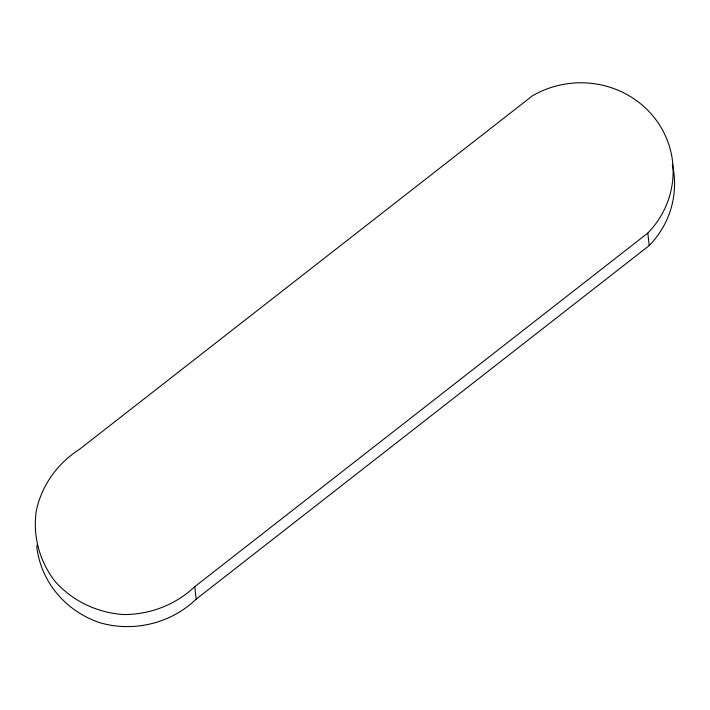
<?xml version="1.0" encoding="UTF-8"?>
<svg xmlns="http://www.w3.org/2000/svg" width="710" height="710" viewBox="0 0 710 710"><rect width="100%" height="100%" fill="white"/><g stroke="black" fill="none" stroke-linecap="round" stroke-linejoin="round"><path stroke-width="1.06" d="M37.026 545.031L36.92 548.324C41.925 583.292 66.163 611.061 99.311 622.546C133.081 632.61 170.817 623.664 196.191 599.134L649.224 245.562A93.108 89.451 -6.5 0 0 672.281 164.214M194.771 586.655L647.804 233.084A93.108 89.451 -6.5 0 0 652.667 115.632A93.108 89.451 -6.5 0 0 532.429 95.823L79.396 449.386C57.537 463.346 41.792 485.196 36.325 510.632C32.545 535.997 39.52 561.672 55.389 581.783C72.926 601.326 97.51 612.819 123.646 614.532C150.059 614.638 175.548 604.813 194.771 586.655L196.191 599.134M647.804 233.084L649.224 245.562"/></g></svg>
